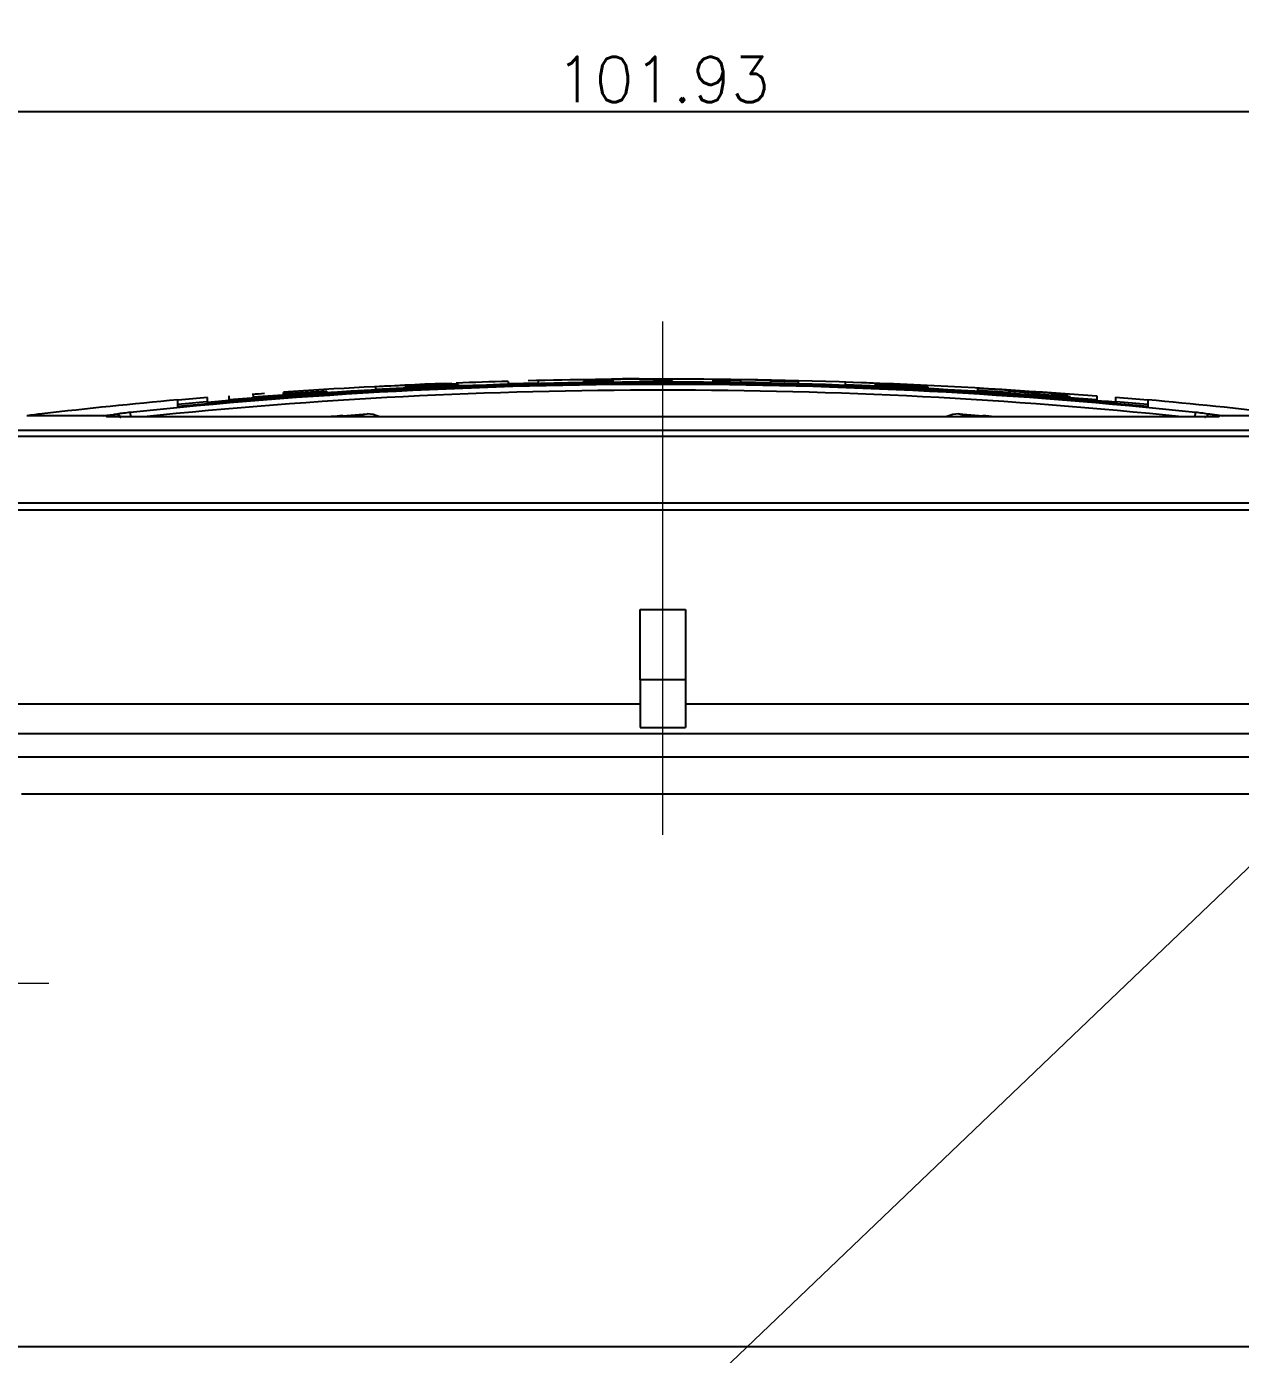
# Model space of a CAD drawing. Header units: millimetres. Extents: x -16130 to 36813, y -8099 to 27484.
# Drawn here: x 30085.8 to 30166, y 17994.6 to 18082.3 of the extents above; entities that cross this region are included whole.
import ezdxf

# ---------------------------------------------------------------- set-up
doc = ezdxf.new("R2010")
doc.units = ezdxf.units.MM
doc.header["$LTSCALE"] = 6
doc.header["$PDMODE"] = 99
doc.header["$PDSIZE"] = 1
doc.linetypes.add('CENTER2', pattern=[28.575, 19.05, -3.175, 3.175, -3.175])
for name, color, linetype, lineweight in [('05_CENTER', 4, 'CENTER2', 13), ('07_TEXT', 3, 'Continuous', 13), ('08_DIM', 3, 'Continuous', 13)]:
    doc.layers.add(name, color=color, linetype=linetype, lineweight=lineweight)
doc.styles.add('KSS_TXT', font='txt.shx', dxfattribs={"bigfont": 'extfont2.shx'})
doc.dimstyles.new('KSS_DIM', dxfattribs={"dimtxt": 3, "dimasz": 2.5, "dimexe": 1.25, "dimexo": 0.625, "dimtad": 1, "dimdsep": 46, "dimtxsty": 'KSS_TXT', "dimblk": 'OPEN30', "dimcen": 0, "dimazin": 2, "dimtfac": 0.75, "dimtmove": 0, "dimatfit": 3, "dimldrblk": 'OPEN30', "dimfxl": 1, "dimtolj": 1, "dimarcsym": 0})

# ---------------------------------------------------------------- blocks, each defined once
blk = doc.blocks.new('_Open30')
at = {"color": 0, "linetype": 'ByBlock', "lineweight": -2}
for p, q in [((-1, 0.268), (0, 0)), ((0, 0), (-1, -0.268)), ((0, 0), (-1, 0))]:
    blk.add_line(p, q, dxfattribs=at)
blk = doc.blocks.new('*D3044')
at = {"layer": '08_DIM', "color": 0, "lineweight": -2, "transparency": 16777216}
for p, q in [((30076.853, 18038.238), (30076.853, 18077.983)), ((30178.784, 18038.238), (30178.784, 18077.983)), ((30079.353, 18076.733), (30176.284, 18076.733))]:
    blk.add_line(p, q, dxfattribs=at)
at = {"layer": 'Defpoints', "color": 0, "transparency": 16777216}
for p in [(30178.784, 18076.733), (30076.853, 18037.613), (30178.784, 18037.613)]:
    blk.add_point(p, dxfattribs=at)
at = {"layer": '08_DIM', "color": 0, "lineweight": -2, "transparency": 16777216, "xscale": 2.5, "yscale": 2.5, "zscale": 2.5, "rotation": 180}
blk.add_blockref('_Open30', (30076.853, 18076.733), dxfattribs=at)
at = {"layer": '08_DIM', "color": 0, "lineweight": -2, "transparency": 16777216, "xscale": 2.5, "yscale": 2.5, "zscale": 2.5}
blk.add_blockref('_Open30', (30178.784, 18076.733), dxfattribs=at)
at = {"layer": '08_DIM', "color": 0, "transparency": 16777216, "insert": (30127.819, 18078.858), "char_height": 3, "attachment_point": 5, "style": 'KSS_TXT'}
blk.add_mtext('\\A1;101.93', dxfattribs=at)
blk = doc.blocks.new('140.096b')
at = {"color": 0}
for p, q in [((-109.452, 77.735), (-104.581, 78.075)), ((-104.581, 78.122), (-107.453, 77.933)), ((-104.581, 78.075), (-104.581, 78.122)), ((-96.325, 78.635), (-101.365, 78.41)), ((-101.365, 78.261), (-95.894, 78.509)), ((-101.365, 78.41), (-101.365, 78.261)), ((-99.366, 78.478), (-95.994, 78.619)), ((-96.303, 78.591), (-99.366, 78.462)), ((-99.366, 78.426), (-96.303, 78.557)), ((-95.894, 78.553), (-99.366, 78.406)), ((-99.366, 78.462), (-99.366, 78.478)), ((-99.366, 78.406), (-99.366, 78.426)), ((-96.303, 78.557), (-96.303, 78.591)), ((-96.303, 78.557), (-96.303, 78.535)), ((-95.994, 78.619), (-95.994, 78.65)), ((-95.994, 78.619), (-95.994, 78.548)), ((-95.894, 78.509), (-95.894, 78.553)), ((-92.606, 78.76), (-92.606, 78.618)), ((-92.606, 78.618), (-90.607, 78.669)), ((-90.607, 78.669), (-90.607, 78.81)), ((-87.631, 78.777), (-87.631, 78.654)), ((-87.63, 78.778), (-85.631, 78.801)), ((-87.386, 78.831), (-87.386, 78.781)), ((-82.049, 78.865), (-83.938, 78.862)), ((-81.76, 78.69), (-81.76, 78.812)), ((-79.096, 78.886), (-79.096, 78.856)), ((-73.462, 78.793), (-79.096, 78.886)), ((-79.096, 78.856), (-79.096, 78.676)), ((-79.096, 78.856), (-77.278, 78.835)), ((-77.278, 78.835), (-77.278, 78.726)), ((-77.278, 78.726), (-75.28, 78.692)), ((-75.28, 78.802), (-73.462, 78.762)), ((-75.28, 78.692), (-75.28, 78.802)), ((-73.462, 78.762), (-73.462, 78.793)), ((-73.462, 78.762), (-73.462, 78.57)), ((-70.363, 78.704), (-70.363, 78.561)), ((-64.993, 78.488), (-70.363, 78.704)), ((-70.363, 78.561), (-64.892, 78.335)), ((-68.363, 78.602), (-64.993, 78.457)), ((-68.363, 78.586), (-68.363, 78.602)), ((-65.301, 78.455), (-68.363, 78.586)), ((-68.363, 78.532), (-68.363, 78.552)), ((-68.363, 78.552), (-65.301, 78.42)), ((-64.892, 78.381), (-68.363, 78.532)), ((-65.301, 78.42), (-65.301, 78.455)), ((-65.301, 78.42), (-65.301, 78.398)), ((-64.993, 78.457), (-64.993, 78.488)), ((-64.993, 78.457), (-64.993, 78.385)), ((-64.892, 78.335), (-64.892, 78.381)), ((-61.605, 78.31), (-58.1, 78.092)), ((-61.605, 78.158), (-61.605, 78.31)), ((-59.605, 78.036), (-61.605, 78.158)), ((-59.605, 78.161), (-58.651, 78.1)), ((-59.605, 78.134), (-59.605, 78.161)), ((-58.651, 78.072), (-59.605, 78.134)), ((-58.482, 78.027), (-59.605, 78.1)), ((-59.605, 78.1), (-59.605, 78.036)), ((-58.651, 78.1), (-58.651, 78.072)), ((-114.417, 77.105), (-114.417, 77.542)), ((-112.461, 77.372), (-112.461, 77.698)), ((-112.461, 77.372), (-112.461, 77.26)), ((-111.047, 77.546), (-111.047, 77.8)), ((-109.452, 77.896), (-109.452, 77.735)), ((-107.453, 77.933), (-107.453, 78.041)), ((-59.605, 78.036), (-59.605, 77.933)), ((-58.482, 78.027), (-58.482, 77.858)), ((-57.479, 77.892), (-57.479, 77.792)), ((-55.48, 77.745), (-57.479, 77.892)), ((-55.679, 77.792), (-55.679, 77.885)), ((-53.753, 77.8), (-53.753, 77.546)), ((-52.506, 77.712), (-52.506, 77.387)), ((-52.506, 77.387), (-52.506, 77.271)), ((-50.383, 77.542), (-50.383, 77.105)), ((-123.115, 76.5), (-124.401, 76.5)), ((-119.335, 76.5), (-123.115, 76.5)), ((-118.672, 76.558), (-119.334, 76.5)), ((-45.883, 76.414), (-118.917, 76.414)), ((-118.672, 76.558), (-118.66, 76.571)), ((-118.662, 76.576), (-118.66, 76.571)), ((-103.538, 76.5), (-101.935, 76.619)), ((-62.865, 76.619), (-61.262, 76.5)), ((-46.128, 76.558), (-46.14, 76.571)), ((-45.466, 76.5), (-46.128, 76.558)), ((-41.685, 76.5), (-45.466, 76.5)), ((-35.085, 75.51), (-129.715, 75.51)), ((-34.518, 75.122), (-130.282, 75.122)), ((-31.658, 70.259), (-133.142, 70.259)), ((-31.777, 70.715), (-133.023, 70.715)), ((-83.9, 63.7), (-80.9, 63.7)), ((-83.9, 59.05), (-83.9, 63.7)), ((-80.9, 63.7), (-80.9, 59.05)), ((-83.9, 59.05), (-83.9, 55.912)), ((-80.9, 59.05), (-83.9, 59.05)), ((-80.9, 59.05), (-80.9, 55.912)), ((-133.366, 57.465), (-83.9, 57.465)), ((-80.9, 57.465), (-31.434, 57.465)), ((-162.674, 55.5), (9.905, 55.5)), ((-83.9, 55.912), (-80.9, 55.912)), ((9.905, 53.952), (-162.674, 53.952)), ((-41.25, 51.5), (-124.75, 51.5)), ((10.623, 15), (-163.381, 15))]:
    blk.add_line(p, q, dxfattribs=at)
for centre, radius, start, end in [((-82.4, -256.358), 334.923, 83.97171, 96.02829), ((-82.4, -256.544), 334.731, 84.12396, 95.87571), ((-84.511, 46.684), 32.244, 85.11324, 95.55267), ((-84.863, 102.273), 23.577, 263.85893, 276.8544), ((-82.4, -276.86), 355.847, 95.16213, 96.61441), ((-82.4, -276.86), 355.847, 83.38559, 84.83753), ((-78.105, -313.207), 392.447, 96.62602, 96.77482), ((-124.163, 122.375), 46.129, 276.00768, 276.84893), ((-127.035, 153.235), 77.12, 275.7304, 276.23464), ((-119.128, 81.206), 4.653, 275.74773, 278.33234), ((-115.472, 56.56), 20.262, 95.95407, 98.46225), ((-99.31, 23.459), 53.21, 94.55748, 95.37839), ((-101.919, 74.917), 1.703, 63.46538, 90.53328), ((-62.881, 74.917), 1.703, 89.46672, 116.53462), ((-65.486, 23.48), 53.188, 84.62363, 85.44489), ((-49.261, 57.124), 19.694, 81.31126, 84.0706), ((-46.282, 76.518), 0.0743, 93.24419, 104.81305), ((-47.362, 66.998), 9.65, 82.73003, 83.68901), ((-36.017, 164.233), 88.24, 263.31716, 263.8528), ((-65.683, -112.981), 190.556, 83.90983, 84.11365)]:
    blk.add_arc(centre, radius, start, end, dxfattribs=at)
for centre, major_axis, start_param, end_param in [((-117.521, 76.216), (-0.053, 0.497), 0.057525, 1.161443), ((-47.279, 76.216), (0.053, 0.497), -1.161443, -0.057525)]:
    blk.add_ellipse(centre, major_axis=major_axis, ratio=0.000062, start_param=start_param, end_param=end_param, dxfattribs=at)
for points, knots in [([(-91.302, 78.824), (-88.332, 78.896), (-85.362, 78.932), (-72.834, 78.932), (-63.288, 78.563), (-53.753, 77.8)], [0.3446887, 0.3446887, 0.3446887, 0.3446887, 0.5, 0.5, 1, 1, 1, 1]), ([(-50.383, 77.105), (-55.705, 77.611), (-61.035, 77.987), (-71.71, 78.488), (-77.056, 78.613), (-87.743, 78.613), (-93.089, 78.488), (-103.765, 77.987), (-109.095, 77.611), (-114.417, 77.105)], [0, 0, 0, 0, 0.25, 0.25, 0.5, 0.5, 0.75, 0.75, 1, 1, 1, 1]), ([(-52.506, 77.387), (-57.493, 77.822), (-62.487, 78.144), (-72.485, 78.572), (-77.493, 78.677), (-87.496, 78.675), (-92.494, 78.567), (-102.483, 78.134), (-107.474, 77.81), (-112.461, 77.372)], [0, 0, 0, 0, 0.25, 0.25, 0.5, 0.5, 0.75, 0.75, 1, 1, 1, 1]), ([(-53.753, 77.546), (-58.52, 77.94), (-63.291, 78.232), (-72.845, 78.619), (-77.629, 78.716), (-87.188, 78.715), (-91.964, 78.619), (-101.51, 78.232), (-106.281, 77.94), (-111.047, 77.546)], [0, 0, 0, 0, 0.25, 0.25, 0.5, 0.5, 0.75, 0.75, 1, 1, 1, 1]), ([(-58.651, 78.1), (-58.482, 78.089), (-58.309, 78.077), (-58.145, 78.065), (-58.08, 78.06), (-58.016, 78.056), (-57.957, 78.051), (-57.897, 78.046), (-57.842, 78.042), (-57.799, 78.038), (-57.763, 78.034), (-57.736, 78.031), (-57.717, 78.029), (-57.69, 78.025), (-57.678, 78.023), (-57.678, 78.021), (-57.677, 78.019), (-57.689, 78.018), (-57.715, 78.018), (-57.733, 78.018), (-57.758, 78.019), (-57.792, 78.02), (-57.825, 78.021), (-57.868, 78.023), (-57.916, 78.026), (-57.978, 78.029), (-58.049, 78.033), (-58.12, 78.038), (-58.292, 78.048), (-58.473, 78.06), (-58.651, 78.072)], [0, 0, 0, 0, 0.190663, 0.190663, 0.190663, 0.265849, 0.265849, 0.265849, 0.342547, 0.342547, 0.342547, 0.407832, 0.407832, 0.407832, 0.498065, 0.498065, 0.498065, 0.591108, 0.591108, 0.591108, 0.653532, 0.653532, 0.653532, 0.716404, 0.716404, 0.716404, 0.799706, 0.799706, 0.799706, 1, 1, 1, 1]), ([(-58.1, 78.092), (-57.645, 78.061), (-57.178, 78.029), (-56.344, 77.963), (-56.004, 77.932), (-55.645, 77.889), (-55.64, 77.878), (-55.843, 77.878), (-55.94, 77.881), (-56.233, 77.894), (-56.433, 77.905), (-56.643, 77.918)], [0, 0, 0, 0, 0.25, 0.25, 0.5, 0.5, 0.75, 0.75, 0.875, 0.875, 1, 1, 1, 1]), ([(-57.479, 77.892), (-57.537, 77.903), (-57.581, 77.913), (-57.627, 77.927), (-57.639, 77.931), (-57.659, 77.939), (-57.667, 77.943), (-57.692, 77.951), (-57.71, 77.955), (-57.772, 77.966), (-57.819, 77.972), (-57.958, 77.986), (-58.05, 77.994), (-58.256, 78.011), (-58.368, 78.019), (-58.482, 78.027)], [0, 0, 0, 0, 0.25, 0.25, 0.375, 0.375, 0.5, 0.5, 0.625, 0.625, 0.75, 0.75, 0.875, 0.875, 1, 1, 1, 1]), ([(-56.643, 77.918), (-56.513, 77.907), (-56.398, 77.897), (-56.189, 77.877), (-56.097, 77.867), (-55.944, 77.85), (-55.884, 77.842), (-55.794, 77.828), (-55.763, 77.821), (-55.696, 77.804), (-55.683, 77.795), (-55.634, 77.774), (-55.601, 77.763), (-55.48, 77.745)], [0, 0, 0, 0, 0.125, 0.125, 0.25, 0.25, 0.375, 0.375, 0.5, 0.5, 0.75, 0.75, 1, 1, 1, 1]), ([(-118.917, 76.414), (-119.009, 76.414), (-119.072, 76.418), (-119.141, 76.434), (-119.146, 76.445), (-119.098, 76.473), (-119.047, 76.489), (-118.894, 76.523), (-118.794, 76.54), (-118.672, 76.558)], [0, 0, 0, 0, 0.25, 0.25, 0.5, 0.5, 0.75, 0.75, 1, 1, 1, 1]), ([(-118.846, 76.42), (-118.876, 76.42), (-118.935, 76.419), (-118.957, 76.422), (-118.958, 76.422), (-118.958, 76.422)], [0, 0, 0, 0, 0.1214392, 0.2838257, 0.296938, 0.296938, 0.296938, 0.296938]), ([(-118.182, 76.378), (-118.203, 76.383), (-118.223, 76.388), (-118.243, 76.397), (-118.251, 76.4), (-118.259, 76.404), (-118.266, 76.409), (-118.274, 76.413), (-118.281, 76.419), (-118.287, 76.425), (-118.292, 76.43), (-118.296, 76.435), (-118.3, 76.441), (-118.304, 76.448), (-118.307, 76.456), (-118.31, 76.463), (-118.317, 76.486), (-118.321, 76.508), (-118.336, 76.527), (-118.347, 76.539), (-118.362, 76.55), (-118.379, 76.559), (-118.396, 76.567), (-118.416, 76.572), (-118.437, 76.576), (-118.462, 76.58), (-118.489, 76.581), (-118.516, 76.581), (-118.563, 76.58), (-118.612, 76.576), (-118.66, 76.571)], [0, 0, 0, 0, 0.103335, 0.103335, 0.103335, 0.142693, 0.142693, 0.142693, 0.182842, 0.182842, 0.182842, 0.217653, 0.217653, 0.217653, 0.265994, 0.265994, 0.265994, 0.427005, 0.427005, 0.427005, 0.539387, 0.539387, 0.539387, 0.650676, 0.650676, 0.650676, 0.780672, 0.780672, 0.780672, 1, 1, 1, 1]), ([(-118.453, 76.602), (-118.405, 76.603), (-118.354, 76.583), (-118.259, 76.505), (-118.216, 76.448), (-118.182, 76.378)], [0, 0, 0, 0, 0.5, 0.5, 1, 1, 1, 1]), ([(-101.96, 76.414), (-102.048, 76.414), (-102.125, 76.416), (-102.259, 76.423), (-102.316, 76.428), (-102.451, 76.447), (-102.494, 76.465), (-102.488, 76.496), (-102.474, 76.507), (-102.423, 76.529), (-102.387, 76.541), (-102.244, 76.576), (-102.108, 76.598), (-101.935, 76.619)], [0, 0, 0, 0, 0.125, 0.125, 0.25, 0.25, 0.5, 0.5, 0.625, 0.625, 0.75, 0.75, 1, 1, 1, 1]), ([(-62.865, 76.619), (-62.778, 76.609), (-62.702, 76.598), (-62.567, 76.576), (-62.508, 76.564), (-62.413, 76.541), (-62.377, 76.529), (-62.326, 76.507), (-62.312, 76.496), (-62.306, 76.465), (-62.349, 76.447), (-62.484, 76.428), (-62.541, 76.423), (-62.675, 76.416), (-62.752, 76.414), (-62.84, 76.414)], [0, 0, 0, 0, 0.125, 0.125, 0.25, 0.25, 0.375, 0.375, 0.5, 0.5, 0.75, 0.75, 0.875, 0.875, 1, 1, 1, 1]), ([(-46.301, 76.59), (-46.34, 76.59), (-46.371, 76.584), (-46.417, 76.559), (-46.433, 76.541), (-46.468, 76.497), (-46.485, 76.47), (-46.527, 76.428), (-46.544, 76.415), (-46.58, 76.393), (-46.599, 76.386), (-46.618, 76.378)], [0, 0, 0, 0, 0.25, 0.25, 0.5, 0.5, 0.75, 0.75, 0.875, 0.875, 1, 1, 1, 1]), ([(-46.128, 76.558), (-45.886, 76.523), (-45.725, 76.486), (-45.655, 76.445), (-45.659, 76.434), (-45.728, 76.418), (-45.79, 76.414), (-45.883, 76.414)], [0, 0, 0, 0, 0.5, 0.5, 0.75, 0.75, 1, 1, 1, 1]), ([(-45.841, 76.422), (-45.841, 76.422), (-45.846, 76.422), (-45.875, 76.419), (-45.927, 76.42), (-45.956, 76.42)], [0.6912037, 0.6912037, 0.6912037, 0.6912037, 0.7376457, 0.8813364, 1, 1, 1, 1])]:
    blk.add_open_spline(points, degree=3, knots=knots, dxfattribs=at)
for points in [[(-107.455, 78.069), (-103.899, 78.316), (-100.34, 78.509), (-96.779, 78.649)], [(-96.05, 78.677), (-94.903, 78.72), (-93.755, 78.758), (-92.608, 78.79)], [(-114.417, 77.542), (-113.766, 77.6), (-113.114, 77.657), (-112.463, 77.712)], [(-112.516, 77.407), (-113.15, 77.353), (-113.783, 77.297), (-114.417, 77.24)], [(-109.527, 77.919), (-109.251, 77.939), (-108.975, 77.96), (-108.699, 77.98)], [(-52.504, 77.726), (-51.797, 77.667), (-51.09, 77.605), (-50.383, 77.542)], [(-50.383, 77.24), (-51.074, 77.303), (-51.765, 77.363), (-52.456, 77.421)]]:
    blk.add_open_spline(points, degree=3, dxfattribs=at)
at = {"layer": '05_CENTER', "color": 0}
for p, q in [((-82.4, 48.818), (-82.4, 82.715)), ((-122.94, 39), (-133.06, 39))]:
    blk.add_line(p, q, dxfattribs=at)

msp = doc.modelspace()

# ---------------------------------------------------------------- linework, layer by layer
at = {"layer": '07_TEXT', "color": 2}
msp.add_line((30610.78514, 18451.80032), (29993.67601, 17861.52202), dxfattribs=at)

# ---------------------------------------------------------------- block references
at = {"color": 4}
msp.add_blockref('140.096b', (30210.2187, 17980.14824), dxfattribs=at)

# ---------------------------------------------------------------- dimensions: what is measured, and where the dimension line sits
at = {"layer": '08_DIM'}
dim = msp.add_linear_dim(base=(30178.7844, 18076.73301), p1=(30076.853, 18037.61334), p2=(30178.7844, 18037.61334), dimstyle='KSS_DIM', dxfattribs=at)
dim.commit()
dim.dimension.update_dxf_attribs({"geometry": '*D3044', "text_midpoint": (30127.8187, 18078.85801)})

doc.saveas('drawing.dxf')
